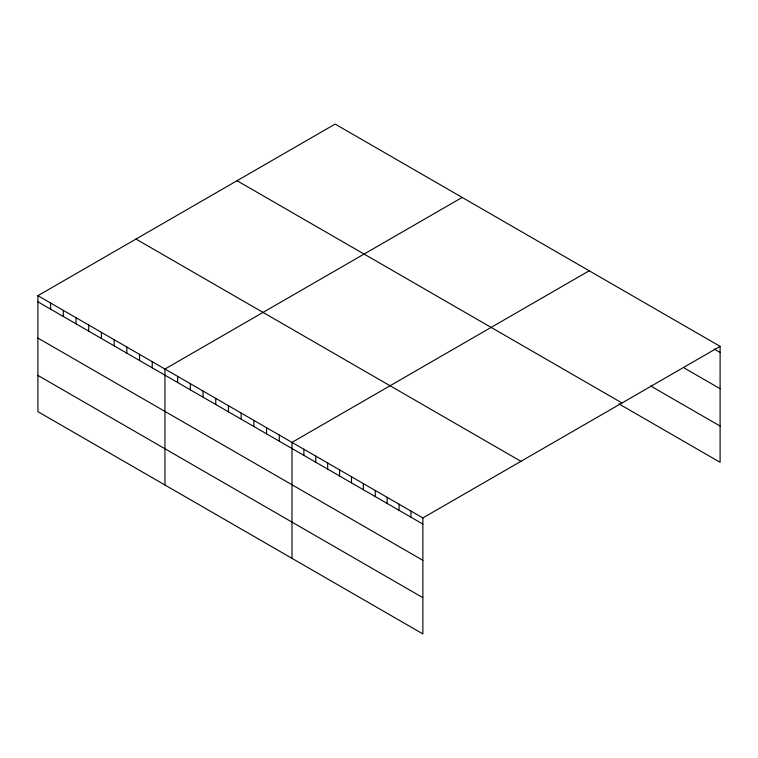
<?xml version="1.0" encoding="UTF-8"?>
<svg xmlns="http://www.w3.org/2000/svg" width="758" height="758" viewBox="0 0 758 758"><rect width="100%" height="100%" fill="white"/><g stroke="black" fill="none" stroke-linecap="round" stroke-linejoin="round"><path stroke-width="1.14" d="M37.9 295.696L422.869 517.951L422.869 633.915L37.9 411.651L37.9 295.696L335.131 124.085L720.1 346.349L720.1 462.304L618.954 403.91M462.172 197.431L164.941 369.042L164.941 484.997M589.212 270.777L291.982 442.388L291.982 558.343M422.869 517.951L720.1 346.349M714.15 349.031L720.1 352.47M684.408 368.104L720.1 388.712M650.686 385.983L720.1 426.062M237.046 180.717L622.015 402.972M135.985 239.064L520.954 461.319M37.9 301.817L422.869 524.072M37.9 338.059L422.869 560.323M37.9 375.409L422.869 597.664M410.969 511.082L410.969 517.202M399.068 504.212L399.068 510.333M387.167 497.343L387.167 503.464M375.267 490.473L375.267 496.594M363.366 483.604L363.366 489.725M351.475 476.735L351.475 482.855M339.575 469.865L339.575 475.986M327.674 462.996L327.674 469.117M315.773 456.126L315.773 462.247M303.873 449.257L303.873 455.378M279.276 435.054L279.276 441.165M266.57 427.711L266.57 433.832M253.864 420.377L253.864 426.498M241.158 413.044L241.158 419.165M228.461 405.71L228.461 411.831M215.755 398.376L215.755 404.497M203.049 391.043L203.049 397.164M190.343 383.709L190.343 389.83M177.647 376.375L177.647 382.496M152.235 361.708L152.235 367.829M139.529 354.374L139.529 360.495M126.823 347.031L126.823 353.152M114.126 339.698L114.126 345.819M101.42 332.364L101.42 338.485M88.714 325.03L88.714 331.151M76.008 317.697L76.008 323.818M63.312 310.363L63.312 316.484M50.606 303.029L50.606 309.15"/></g></svg>
